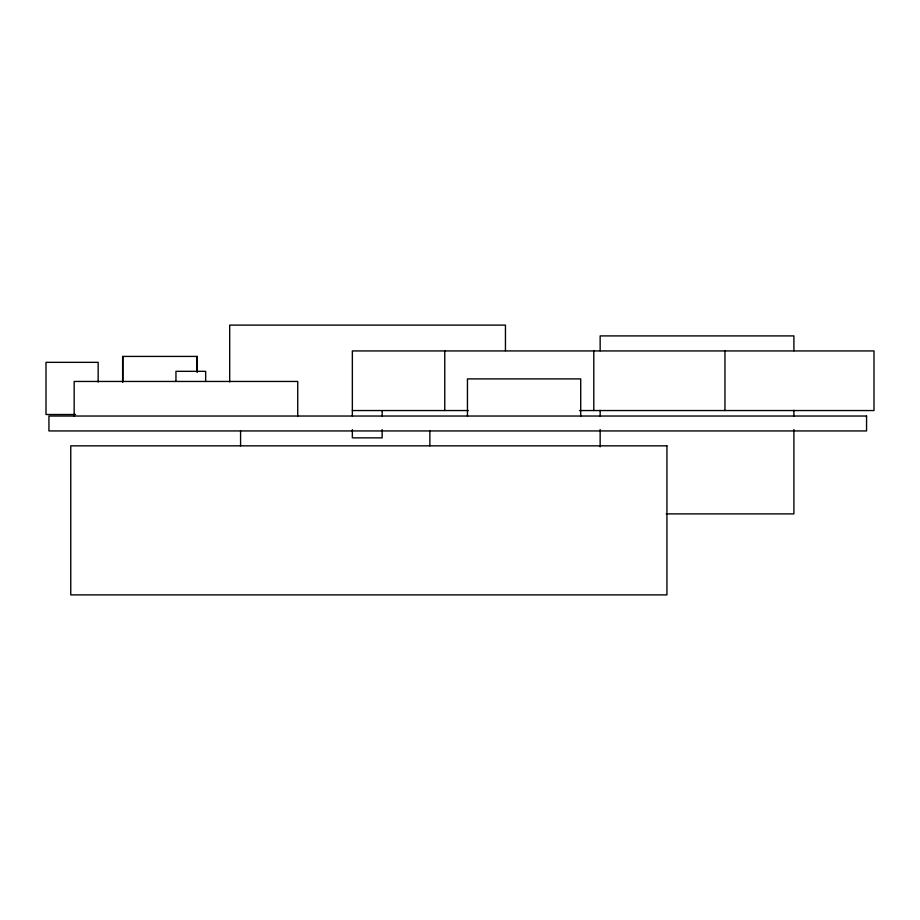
<?xml version="1.0" encoding="UTF-8"?>
<svg xmlns="http://www.w3.org/2000/svg" width="920" height="920" viewBox="0 0 920 920"><rect width="100%" height="100%" fill="white"/><g stroke="black" fill="none" stroke-linecap="round" stroke-linejoin="round"><path stroke-width="1.38" d="M352.348 410.55L468.429 410.55M579.473 410.55L874 410.55L874 350.934L352.348 350.934L352.348 416.012M75.612 414.506L46 414.506L46 362.342L98.164 362.342L98.164 382.076M666.172 513.889L793.902 513.889L793.902 429.525M793.902 350.819L793.902 335.903L600.15 335.903L600.15 350.819M793.902 410.308L793.902 416.15M724.96 350.934L724.96 410.55M600.15 410.308L600.15 416.15M600.15 429.525L600.15 446.821M593.803 350.934L593.803 410.55M580.716 416.162L580.716 378.902L467.452 378.902L467.452 416.162M505.448 350.681L505.448 325.116L229.701 325.116L229.701 381.938M444.762 350.934L444.762 410.55M429.87 430.94L429.87 445.843M382.156 410.55L382.156 416.012M382.156 429.663L382.156 437.862L352.348 437.862L352.348 429.663M297.735 416.035L297.735 381.455L74.163 381.455L74.163 416.035M240.58 430.94L240.58 445.843M205.654 381.455L205.654 371.323L175.95 371.323L175.95 381.455M197.317 372.025L197.317 356.419L122.624 356.419L122.624 381.961M197.041 356.419L197.041 372.025M122.9 356.419L122.9 381.961M866.559 416.035L48.932 416.035L48.932 430.94L866.559 430.94L866.559 416.035M666.931 445.843L70.76 445.843L70.76 594.883L666.931 594.883L666.931 445.843"/></g></svg>
